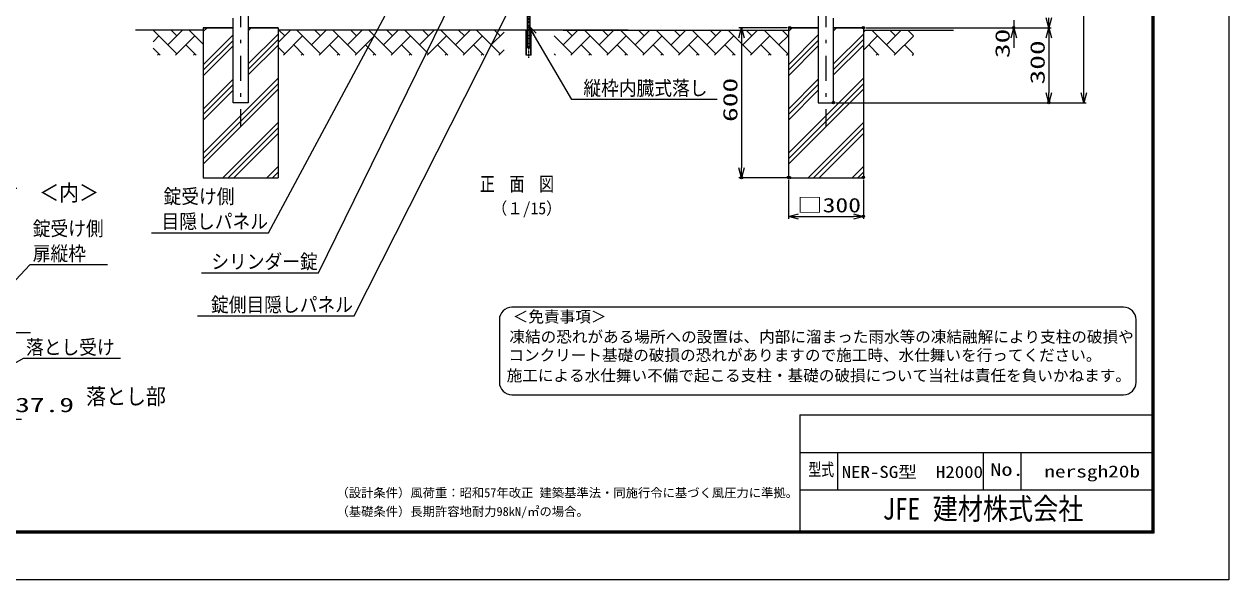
# Model space of a CAD drawing. Units: millimetres, scale not verified. Extents: x -4455 to 4455, y -3150 to 3150.
# Drawn here: x -362 to 4455, y -3150 to -927 of the extents above; entities that cross this region are included whole.
import ezdxf
from ezdxf.enums import TextEntityAlignment as Align

# ---------------------------------------------------------------- set-up
doc = ezdxf.new("R2010")
doc.units = ezdxf.units.MM
doc.header["$LTSCALE"] = 20
doc.header["$PDMODE"] = 32
doc.header["$PDSIZE"] = 10
for name, pattern in [('USER1', [10.7, 5, -2.5, 0.7, -2.5]), ('USER2', [0.375, 0.25, -0.125]), ('USER3', [2.7, 2, -0.7])]:
    doc.linetypes.add(name, pattern=pattern)
for name, color, linetype, lineweight in [('0-0_外形線', 7, 'Continuous', 25), ('0-1_寸法線', 4, 'Continuous', 25), ('0-2_0', 3, 'USER2', 25), ('0-5_軸線', 2, 'USER1', 25), ('0-6_扉縦枠', 7, 'Continuous', 25), ('0-9_ハッチング', 4, 'Continuous', 25), ('0-A_隠れ線', 2, 'USER3', 25), ('0-C_1', 7, 'Continuous', 25), ('1-3_NER', 30, 'Continuous', 25), ('1-4_D-TTL-TXT', 2, 'Continuous', 25)]:
    doc.layers.add(name, color=color, linetype=linetype, lineweight=lineweight)
doc.layers.add('0-3_DEFPOINTS', color=7, linetype='Continuous')
doc.styles.add('ＭＳ ゴシック', font='')
doc.styles.get('ＭＳ ゴシック').set_extended_font_data('MS Gothic')

# ---------------------------------------------------------------- blocks, each defined once
blk = doc.blocks.new('_Open30')
at = {"layer": '0-2_0', "color": 4, "linetype": 'Continuous'}
blk.add_line((0, 0), (-20, 0), dxfattribs=at)
blk.add_lwpolyline([(-20, 5.36), (0, 0), (-20, -5.36)], dxfattribs=at)
blk = doc.blocks.new('otosi')
at = {"layer": '0-0_外形線', "color": 4}
for p, q in [((-2167.7, -2001.9), (-740.9, -2001.9)), ((-1001, -2001.9), (-740.9, -2001.9)), ((-740.9, -2001.9), (-721.3, -1960.1)), ((-651.7, -2043.8), (-721.3, -1960.1)), ((-651.7, -2043.8), (-632.1, -2001.9)), ((-632.1, -2001.9), (-17.4, -2001.9)), ((-632.1, -2001.9), (2049.1, -2001.9)), ((-333.4, -11556.7), (3250.9, -11556.7))]:
    blk.add_line(p, q, dxfattribs=at)
at = {"layer": '0-0_外形線'}
for p, q in [((-1057.4, -2001.9), (-1057.4, -10196.7)), ((942.6, -10196.7), (942.6, -2001.9)), ((942.6, -5076.7), (942.6, -5716.7)), ((982.6, -5076.7), (942.6, -5076.7)), ((982.6, -5716.7), (942.6, -5716.7)), ((982.6, -5076.7), (982.6, -5716.7)), ((1148.6, -5165.7), (982.6, -5165.7)), ((1148.6, -5281.3), (982.6, -5281.3)), ((1148.6, -5512.1), (982.6, -5512.1)), ((1148.6, -5627.7), (982.6, -5627.7)), ((1148.6, -5165.7), (988.6, -5165.7)), ((1148.6, -5281.3), (988.6, -5281.3)), ((1148.6, -5512.1), (988.6, -5512.1)), ((1148.6, -5627.7), (988.6, -5627.7)), ((1148.6, -5165.7), (1148.6, -5627.7)), ((942.6, -6676.7), (942.6, -7316.7)), ((982.6, -6696.7), (942.6, -6696.7)), ((982.6, -6676.7), (982.6, -7316.7)), ((982.6, -7316.7), (942.6, -7316.7)), ((1148.6, -6765.7), (982.6, -6765.7)), ((1148.6, -6881.3), (982.6, -6881.3)), ((1148.6, -7112.1), (982.6, -7112.1)), ((1148.6, -7227.7), (982.6, -7227.7)), ((1148.6, -6765.7), (988.6, -6765.7)), ((1148.6, -6881.3), (988.6, -6881.3)), ((1148.6, -7112.1), (988.6, -7112.1)), ((1148.6, -7227.7), (988.6, -7227.7)), ((1148.6, -6765.7), (1148.6, -7227.7)), ((-1057.4, -10196.7), (942.6, -10196.7)), ((-813.4, -13876.7), (-813.4, -10196.7)), ((-333.4, -13876.7), (-333.4, -10196.7)), ((-973.4, -15556.7), (-973.4, -11556.7)), ((-925.4, -15556.7), (-925.4, -11556.7)), ((-221.4, -15556.7), (-221.4, -11556.7)), ((-173.4, -15556.7), (-173.4, -11556.7)), ((-813.4, -13876.7), (-333.4, -13876.7)), ((-733.4, -13956.7), (-813.4, -13876.7)), ((-733.4, -13956.7), (-413.4, -13956.7)), ((-413.4, -13956.7), (-333.4, -13876.7)), ((-173.4, -15556.7), (-973.4, -15556.7))]:
    blk.add_line(p, q, dxfattribs=at)
at = {"layer": '0-1_寸法線'}
for p, q in [((-1373.4, -5813.9), (-2173.4, -5813.9)), ((-57.4, -5813.9), (-573.4, -5813.9)), ((-573.4, -5852), (-573.4, -6013.9)), ((-57.4, -5852), (-57.4, -6013.9)), ((742.6, -5813.9), (1542.6, -5813.9)), ((-1057.4, -10396.7), (-1057.4, -18684.1)), ((942.6, -10396.7), (942.6, -18684.1)), ((-573.4, -16874.1), (-573.4, -18684.1)), ((-573.4, -16874.1), (-573.4, -18684.1)), ((-1857.4, -18484.1), (-2657.4, -18484.1)), ((-1373.4, -18484.1), (-2173.4, -18484.1)), ((-1057.4, -18484.1), (-573.4, -18484.1)), ((-573.4, -18484.1), (942.6, -18484.1)), ((226.6, -18484.1), (1026.6, -18484.1)), ((1742.6, -18484.1), (2542.6, -18484.1))]:
    blk.add_line(p, q, dxfattribs=at)
blk.add_lwpolyline([(-1057.4, -520), (942.6, -520), (942.6, 520), (-1057.4, 520)], close=True, dxfattribs=at)
for points in [[(9406.2, -6131.1), (3198.8, -6131.1), (970.1, -8535.7)], [(-9579.9, -7512.8), (-3372.4, -7512.8), (-837.7, -10879.4)], [(10442.2, -13625.9), (2659.9, -13625.9), (-180.7, -15247.9)]]:
    blk.add_lwpolyline(points, dxfattribs=at)
at = {"layer": '0-2_0', "color": 4, "linetype": 'Continuous'}
for p, q in [((-813.4, -11556.7), (-3550.4, -11556.7)), ((3.7, -11556.7), (-333.4, -11556.7))]:
    blk.add_line(p, q, dxfattribs=at)
at = {"layer": '0-3_DEFPOINTS', "color": 4}
for p in [(-1057.4, -2001.9), (-57.4, -2832.7), (942.6, -2001.9), (-934.5, -13038.4), (-238.9, -13265.1)]:
    blk.add_point(p, dxfattribs=at)
at = {"layer": '0-3_DEFPOINTS'}
for p in [(-573.4, -5652), (-57.4, -5652), (-573.4, -5813.9), (-1057.4, -10196.7), (942.6, -10196.7), (-573.4, -16674.1), (-573.4, -18484.1), (942.6, -18484.1)]:
    blk.add_point(p, dxfattribs=at)
at = {"layer": '0-5_軸線'}
for p, q in [((-57.4, -10959), (-57.4, 1460.8)), ((-2168.8, 0), (2168.8, 0)), ((-627.4, 0), (-840.4, 0)), ((-600.4, 0), (-546.4, 0)), ((-573.4, 924.7), (-573.4, 267)), ((-573.4, -27), (-573.4, 27)), ((-519.4, 0), (-306.4, 0)), ((-573.4, -857), (-573.4, -267)), ((-573.4, -16674.1), (-573.4, -2001.9))]:
    blk.add_line(p, q, dxfattribs=at)
blk.add_circle((-573.4, 0), 240, dxfattribs=at)
at = {"layer": '0-6_扉縦枠', "color": 4}
blk.add_line((-1057.4, -10196.7), (-813.4, -10196.7), dxfattribs=at)
at = {"layer": '0-1_寸法線', "xscale": 40, "yscale": 40}
for p in [(-573.4, -5813.9), (-1057.4, -18484.1), (-573.4, -18484.1)]:
    blk.add_blockref('_Open30', p, dxfattribs=at)
for p, rotation in [((-57.4, -5813.9), 180), ((942.6, -8564.8), 226.66562), ((-813.4, -10911.1), 307.40873), ((-215.6, -15267.6), 209.38363), ((-573.4, -18484.1), 180), ((942.6, -18484.1), 180)]:
    blk.add_blockref('_Open30', p, dxfattribs=dict(at, rotation=rotation))
at = {"layer": '0-0_外形線', "style": 'ＭＳ ゴシック', "width": 0.9}
for s, p in [('＜外＞', (-8008.8, -1455)), ('＜内＞', (3952.2, -1402.8)), ('落とし部', (7706.1, -17695.9))]:
    blk.add_text(s, height=1299, dxfattribs=at).set_placement(p, align=Align.BOTTOM_LEFT)
at = {"layer": '0-1_寸法線', "color": 2, "style": 'ＭＳ ゴシック', "width": 1.5}
for s, p in [('12.9', (-4585.7, -5835.9)), ('12.1', (-5428.8, -18706.1)), ('37.9', (2029.1, -18266.6))]:
    blk.add_text(s, height=1155, dxfattribs=at).set_placement(p, align=Align.BOTTOM_LEFT)
at = {"layer": '0-2_0', "color": 2, "style": 'ＭＳ ゴシック', "width": 0.9}
for s, p in [('錠受け側', (3438.8, -4153.1)), ('扉縦枠', (3438.8, -6153.1)), ('落とし棒', (-9052.4, -7534.9)), ('落とし受け', (2899.9, -13647.9))]:
    blk.add_text(s, height=1155, dxfattribs=at).set_placement(p, align=Align.BOTTOM_LEFT)
blk = doc.blocks.new('oto')
at = {"layer": '0-0_外形線'}
for p, q in [((-120, 0), (-120, -2040)), ((120, -2040), (120, 0)), ((-200, -2680), (-200, -680)), ((-176, -2680), (-176, -680)), ((176, -2680), (176, -680)), ((200, -2680), (200, -680)), ((200, -2680), (-200, -2680)), ((-80, -2080), (-120, -2040)), ((-120, -2040), (120, -2040)), ((-80, -2080), (80, -2080)), ((80, -2080), (120, -2040))]:
    blk.add_line(p, q, dxfattribs=at)
at = {"layer": '0-5_軸線'}
blk.add_line((0, -2878.3), (0, 3648.2), dxfattribs=at)
at = {"layer": '0-A_隠れ線'}
for p, q in [((-120, 3480), (-80, 3520)), ((-120, 3480), (-120, 0)), ((-120, 3480), (120, 3480)), ((80, 3520), (-80, 3520)), ((120, 0), (120, 3480))]:
    blk.add_line(p, q, dxfattribs=at)
at = {"layer": '1-3_NER'}
blk.add_lwpolyline([(15061.7, -6215.5), (4129.8, -6215.5), (3451.8, -6215.5), (20.2, -367.1)], dxfattribs=at)
at = {"layer": '1-3_NER', "xscale": 40, "yscale": 40, "rotation": 120.40212}
blk.add_blockref('_Open30', (0, -332.6), dxfattribs=at)
at = {"layer": '1-3_NER', "color": 2, "style": 'ＭＳ ゴシック', "width": 0.9}
blk.add_text('縦枠内臓式落し', height=1155, dxfattribs=at).set_placement((4369.8, -6237.6), align=Align.BOTTOM_LEFT)

msp = doc.modelspace()

# ---------------------------------------------------------------- linework, layer by layer
at = {"layer": '0-0_外形線'}
for p, q in [((533.51, -786.08), (533.51, -1241.08)), ((2813.01, -786.08), (2813.01, -1241.08)), ((473.01, -1241.08), (473.01, -903.44)), ((2873.51, -1241.08), (2873.51, -903.44)), ((353.26, -951.08), (83.26, -951.08)), ((353.26, -941.08), (353.26, -1541.08)), ((533.51, -941.08), (653.21, -941.08)), ((533.51, -941.08), (653.26, -941.08)), ((653.21, -941.08), (533.51, -941.08)), ((2053.26, -951.08), (653.21, -951.08)), ((653.26, -941.08), (653.26, -1541.08)), ((1793.26, -951.08), (2693.31, -951.08)), ((2693.26, -941.08), (2693.26, -1541.08)), ((2693.26, -941.08), (2813.01, -941.08)), ((2813.01, -941.08), (2693.31, -941.08)), ((2993.21, -941.08), (2873.51, -941.08)), ((2873.51, -941.08), (2993.26, -941.08)), ((2993.21, -951.08), (3353.26, -951.08)), ((2993.26, -941.08), (2993.26, -1541.08)), ((533.51, -1241.08), (473.01, -1241.08)), ((2813.01, -1241.08), (2873.51, -1241.08)), ((353.26, -1541.08), (653.26, -1541.08)), ((2693.26, -1541.08), (2993.26, -1541.08))]:
    msp.add_line(p, q, dxfattribs=at)
msp.add_lwpolyline([(353.26, -941.08), (473.01, -941.08), (353.26, -941.08)], dxfattribs=at)
at = {"layer": '0-1_寸法線'}
for p, q in [((3874.48, -1201.08), (3874.48, 1021.92)), ((2688.51, -941.08), (2495.94, -941.08)), ((3003.21, -941.08), (3744.48, -941.08)), ((3003.21, -941.08), (3744.48, -941.08)), ((2505.94, -981.08), (2505.94, -1501.08)), ((3734.48, -981.08), (3734.48, -1201.08)), ((2883.51, -1241.08), (3884.48, -1241.08)), ((2883.51, -1241.08), (3744.48, -1241.08)), ((2688.51, -1541.08), (2495.94, -1541.08)), ((2693.26, -1550.01), (2693.26, -1705.92)), ((2993.26, -1550.01), (2993.26, -1705.92)), ((2733.26, -1695.92), (2953.26, -1695.92))]:
    msp.add_line(p, q, dxfattribs=at)
for points in [[(346.38, -1921.63), (814.23, -1921.63), (1741.22, -31.7)], [(147.44, -1760.92), (615.3, -1760.92), (1501.65, -108.05)], [(331.55, -2094.03), (956.89, -2094.03), (1951.72, -127.47)]]:
    msp.add_lwpolyline(points, dxfattribs=at)
at = {"layer": '0-2_0', "color": 4, "linetype": 'Continuous'}
for p, q in [((3594.48, -911.08), (3594.48, -941.08)), ((3003.21, -941.08), (3604.48, -941.08)), ((3594.48, -981.08), (3594.48, -1021.08))]:
    msp.add_line(p, q, dxfattribs=at)
at = {"layer": '0-2_0', "color": 7, "linetype": 'Continuous'}
for p, q in [((2739.61, -2489.9), (4147.22, -2489.9)), ((2739.61, -2489.9), (2739.61, -2954.9)), ((2739.61, -2639.9), (4147.22, -2639.9)), ((2889.61, -2639.9), (2889.61, -2789.9)), ((3472.22, -2639.9), (3472.22, -2789.9)), ((3622.22, -2639.9), (3622.22, -2789.9)), ((2739.61, -2789.9), (4147.22, -2789.9))]:
    msp.add_line(p, q, dxfattribs=at)
at = {"layer": '0-2_0', "linetype": 'Continuous'}
msp.add_lwpolyline([(-4455.28, 3150.1), (4454.72, 3150.1), (4454.72, -3149.9), (-4455.28, -3149.9)], close=True, dxfattribs=at)
at = {"layer": '0-2_0', "color": 7, "linetype": 'Continuous'}
for points in [[(-4155.28, 2962.6), (4154.72, 2962.6), (4154.72, -2962.4), (-4155.28, -2962.4)], [(-4153.41, 2960.72), (4152.84, 2960.72), (4152.84, -2960.53), (-4153.41, -2960.53)], [(-4151.53, 2958.85), (4150.97, 2958.85), (4150.97, -2958.65), (-4151.53, -2958.65)], [(-4149.66, 2956.97), (4149.09, 2956.97), (4149.09, -2956.78), (-4149.66, -2956.78)], [(-4147.78, 2955.1), (4147.22, 2955.1), (4147.22, -2954.9), (-4147.78, -2954.9)]]:
    msp.add_lwpolyline(points, close=True, dxfattribs=at)
at = {"layer": '0-3_DEFPOINTS'}
for p in [(2698.51, -941.08), (2993.21, -941.08), (2993.21, -941.08), (3594.48, -941.08), (2873.51, -1241.08), (3734.48, -1241.08), (2505.94, -1541.08), (2693.26, -1540.01), (2698.51, -1541.08), (2993.26, -1540.01), (2993.26, -1695.92)]:
    msp.add_point(p, dxfattribs=at)
at = {"layer": '0-5_軸線'}
for p, q in [((503.26, 1086.48), (503.26, -1337.02)), ((2843.26, 1086.48), (2843.26, -1337.02))]:
    msp.add_line(p, q, dxfattribs=at)
at = {"layer": '0-9_ハッチング'}
for p, q in [((248.51, -1045.75), (153.84, -951.08)), ((212.59, -1009.83), (271.34, -951.08)), ((248.51, -973.91), (225.69, -951.08)), ((353.26, -1006.82), (297.53, -951.08)), ((353.26, -956.89), (369.07, -941.08)), ((533.51, -953.41), (545.84, -941.08)), ((653.26, -1000.21), (702.39, -951.08)), ((679.56, -973.91), (656.74, -951.08)), ((823.25, -1045.75), (728.58, -951.08)), ((787.33, -1009.83), (846.07, -951.08)), ((823.25, -973.91), (800.42, -951.08)), ((966.93, -1045.75), (872.26, -951.08)), ((931.01, -1009.83), (989.76, -951.08)), ((966.93, -973.91), (944.11, -951.08)), ((1110.62, -1045.75), (1015.95, -951.08)), ((1074.69, -1009.83), (1133.44, -951.08)), ((1110.62, -973.91), (1087.79, -951.08)), ((1254.3, -1045.75), (1159.63, -951.08)), ((1218.38, -1009.83), (1277.13, -951.08)), ((1254.3, -973.91), (1231.47, -951.08)), ((1397.98, -1045.75), (1303.32, -951.08)), ((1362.06, -1009.83), (1420.81, -951.08)), ((1397.98, -973.91), (1375.16, -951.08)), ((1541.67, -1045.75), (1447, -951.08)), ((1505.75, -1009.83), (1557.26, -958.31)), ((1541.67, -973.91), (1518.84, -951.08)), ((1793.12, -1009.83), (1851.86, -951.08)), ((1829.04, -973.91), (1806.21, -951.08)), ((1972.72, -1045.75), (1878.05, -951.08)), ((1936.8, -1009.83), (1995.55, -951.08)), ((1972.72, -973.91), (1949.9, -951.08)), ((2116.4, -1045.75), (2021.74, -951.08)), ((2080.48, -1009.83), (2139.23, -951.08)), ((2116.4, -973.91), (2093.58, -951.08)), ((2260.09, -1045.75), (2165.42, -951.08)), ((2224.17, -1009.83), (2282.91, -951.08)), ((2260.09, -973.91), (2237.26, -951.08)), ((2403.77, -1045.75), (2309.11, -951.08)), ((2367.85, -1009.83), (2426.6, -951.08)), ((2403.77, -973.91), (2380.95, -951.08)), ((2547.46, -1045.75), (2452.79, -951.08)), ((2511.54, -1009.83), (2570.28, -951.08)), ((2547.46, -973.91), (2524.63, -951.08)), ((2691.14, -1045.75), (2596.47, -951.08)), ((2691.14, -973.91), (2668.32, -951.08)), ((2693.26, -956.89), (2709.07, -941.08)), ((2873.51, -953.41), (2885.84, -941.08)), ((2993.26, -959.16), (3001.33, -951.08)), ((3122.19, -1045.75), (3027.53, -951.08)), ((3086.27, -1009.83), (3145.02, -951.08)), ((3122.19, -973.91), (3099.37, -951.08)), ((3193.26, -973.13), (3171.21, -951.08)), ((153.26, -997.32), (176.67, -973.91)), ((243.18, -1051.08), (320.35, -973.91)), ((325.69, -1051.08), (284.43, -1009.83)), ((353.26, -1089.47), (473.01, -969.72)), ((353.26, -1111.57), (473.01, -991.82)), ((533.51, -1086), (653.26, -966.25)), ((533.51, -1108.09), (653.26, -988.34)), ((533.51, -1130.19), (653.26, -1010.44)), ((674.23, -1051.08), (751.41, -973.91)), ((756.74, -1051.08), (715.48, -1009.83)), ((817.92, -1051.08), (895.09, -973.91)), ((900.42, -1051.08), (859.17, -1009.83)), ((961.6, -1051.08), (1038.77, -973.91)), ((1044.11, -1051.08), (1002.85, -1009.83)), ((1105.28, -1051.08), (1182.46, -973.91)), ((1187.79, -1051.08), (1146.54, -1009.83)), ((1248.97, -1051.08), (1326.14, -973.91)), ((1331.47, -1051.08), (1290.22, -1009.83)), ((1392.65, -1051.08), (1469.83, -973.91)), ((1475.16, -1051.08), (1433.91, -1009.83)), ((1829.04, -1045.75), (1757.26, -973.97)), ((1823.7, -1051.08), (1900.88, -973.91)), ((1906.21, -1051.08), (1864.96, -1009.83)), ((1967.39, -1051.08), (2044.56, -973.91)), ((2049.9, -1051.08), (2008.64, -1009.83)), ((2111.07, -1051.08), (2188.25, -973.91)), ((2193.58, -1051.08), (2152.33, -1009.83)), ((2254.76, -1051.08), (2331.93, -973.91)), ((2337.26, -1051.08), (2296.01, -1009.83)), ((2398.44, -1051.08), (2475.61, -973.91)), ((2480.95, -1051.08), (2439.69, -1009.83)), ((2542.12, -1051.08), (2619.3, -973.91)), ((2624.63, -1051.08), (2583.38, -1009.83)), ((2655.22, -1009.83), (2693.26, -971.79)), ((2693.26, -1089.47), (2813.01, -969.72)), ((2693.26, -1111.57), (2813.01, -991.82)), ((2873.51, -1086), (2993.26, -966.25)), ((2873.51, -1108.09), (2993.26, -988.34)), ((2873.51, -1130.19), (2993.26, -1010.44)), ((2993.26, -1031), (3050.35, -973.91)), ((3055.68, -1051.08), (3014.43, -1009.83)), ((3116.86, -1051.08), (3193.26, -974.68)), ((3193.26, -1044.98), (3158.11, -1009.83)), ((182, -1051.08), (153.26, -1022.34)), ((171.34, -1051.08), (176.67, -1045.75)), ((315.02, -1051.08), (320.35, -1045.75)), ((353.26, -1133.66), (473.01, -1013.91)), ((679.56, -1045.75), (653.26, -1019.45)), ((746.07, -1051.08), (751.41, -1045.75)), ((889.76, -1051.08), (895.09, -1045.75)), ((1033.44, -1051.08), (1038.77, -1045.75)), ((1177.13, -1051.08), (1182.46, -1045.75)), ((1320.81, -1051.08), (1326.14, -1045.75)), ((1464.49, -1051.08), (1469.83, -1045.75)), ((1536.34, -1051.08), (1557.26, -1030.16)), ((1762.53, -1051.08), (1757.26, -1045.82)), ((1895.55, -1051.08), (1900.88, -1045.75)), ((2039.23, -1051.08), (2044.56, -1045.75)), ((2182.91, -1051.08), (2188.25, -1045.75)), ((2326.6, -1051.08), (2331.93, -1045.75)), ((2470.28, -1051.08), (2475.61, -1045.75)), ((2613.97, -1051.08), (2619.3, -1045.75)), ((2685.81, -1051.08), (2693.26, -1043.63)), ((2693.26, -1133.66), (2813.01, -1013.91)), ((3045.02, -1051.08), (3050.35, -1045.75)), ((3188.7, -1051.08), (3193.26, -1046.52)), ((353.26, -1443.02), (653.26, -1143.02)), ((353.26, -1266.25), (473.01, -1146.5)), ((2693.26, -1443.02), (2993.26, -1143.02)), ((2693.26, -1266.25), (2813.01, -1146.5)), ((353.26, -1465.12), (653.26, -1165.12)), ((353.26, -1288.34), (473.01, -1168.59)), ((353.26, -1487.22), (653.26, -1187.22)), ((353.26, -1310.44), (473.01, -1190.69)), ((2693.26, -1465.12), (2993.26, -1165.12)), ((2693.26, -1288.34), (2813.01, -1168.59)), ((2693.26, -1487.22), (2993.26, -1187.22)), ((2693.26, -1310.44), (2813.01, -1190.69)), ((431.98, -1541.08), (653.26, -1319.8)), ((454.08, -1541.08), (653.26, -1341.9)), ((2771.98, -1541.08), (2993.26, -1319.8)), ((2794.08, -1541.08), (2993.26, -1341.9)), ((476.17, -1541.08), (653.26, -1363.99)), ((2816.17, -1541.08), (2993.26, -1363.99)), ((608.76, -1541.08), (653.26, -1496.58)), ((630.85, -1541.08), (653.26, -1518.67)), ((652.95, -1541.08), (653.26, -1540.77)), ((2948.76, -1541.08), (2993.26, -1496.58)), ((2970.85, -1541.08), (2993.26, -1518.67)), ((2992.95, -1541.08), (2993.26, -1540.77))]:
    msp.add_line(p, q, dxfattribs=at)
at = {"layer": '1-4_D-TTL-TXT'}
for p, q in [((4033.44, -2059.34), (1587.89, -2059.34)), ((1537.89, -2109.34), (1537.89, -2359.34)), ((4083.44, -2359.34), (4083.44, -2109.34)), ((1587.89, -2409.34), (4033.44, -2409.34))]:
    msp.add_line(p, q, dxfattribs=at)
for centre, start, end in [((1587.89, -2109.34), 90, 180), ((4033.44, -2109.34), 0, 90), ((1587.89, -2359.34), 180, 270), ((4033.44, -2359.34), 270, 0)]:
    msp.add_arc(centre, 50, start, end, dxfattribs=at)

# ---------------------------------------------------------------- block references
at = {"layer": '0-1_寸法線'}
for name, p, xscale, yscale in [('oto', (1655.26, -917.08), 0.05, 0.05), ('_Open30', (2993.26, -1695.92), 2, 2)]:
    msp.add_blockref(name, p, dxfattribs=dict(at, xscale=xscale, yscale=yscale))
at = {"layer": '0-1_寸法線', "xscale": 2, "yscale": 2}
for p, rotation in [((3734.48, -941.08), 270), ((2505.94, -941.08), 90), ((3734.48, -941.08), 90), ((3734.48, -1241.08), 270), ((3874.48, -1241.08), 270), ((2505.94, -1541.08), 270), ((2693.26, -1695.92), 180)]:
    msp.add_blockref('_Open30', p, dxfattribs=dict(at, rotation=rotation))
at = {"layer": '0-2_0', "xscale": 2, "yscale": 2, "rotation": 90}
msp.add_blockref('_Open30', (3594.48, -941.08), dxfattribs=at)
at = {"layer": '0-2_0', "xscale": 0.05, "yscale": 0.05}
msp.add_blockref('otosi', (-499.6, -1582.82), dxfattribs=at)

# ---------------------------------------------------------------- texts
at = {"layer": '0-1_寸法線', "color": 2, "style": 'ＭＳ ゴシック', "width": 1.5}
for s, p in [('300', (3735.58, -1168.23)), ('600', (2507.05, -1318.23))]:
    msp.add_text(s, height=57.77, rotation=90, dxfattribs=at).set_placement(p, align=Align.BOTTOM_LEFT)
at = {"layer": '0-1_寸法線', "color": 2, "style": 'ＭＳ ゴシック'}
for s, height, width, p in [('錠受け側', 57.77, 0.9, (195.3, -1662.02)), ('□300', 57.73, 1.3, (2728.12, -1697.02)), ('目隠しパネル', 57.77, 0.9, (187.3, -1762.02)), ('シリンダー錠', 57.77, 0.9, (386.23, -1922.73)), ('錠側目隠しパネル', 57.77, 0.9, (384.89, -2095.13))]:
    msp.add_text(s, height=height, dxfattribs=dict(at, width=width)).set_placement(p, align=Align.BOTTOM_LEFT)
at = {"layer": '0-2_0', "color": 2, "style": 'ＭＳ ゴシック', "width": 1.5}
msp.add_text('30', height=57.77, rotation=90, dxfattribs=at).set_placement((3595.58, -1062.9), align=Align.BOTTOM_LEFT)
at = {"layer": '0-2_0', "color": 7, "style": 'ＭＳ ゴシック'}
for s, width, p in [('型式', 0.75, (2773.04, -2748.79)), ('No.', 1.3, (3500.43, -2748.79))]:
    msp.add_text(s, height=50.51, dxfattribs=dict(at, width=width)).set_placement(p, align=Align.BOTTOM_LEFT)
at = {"layer": '0-C_1', "style": 'ＭＳ ゴシック'}
for s, height, width, p in [('正\u3000面\u3000図', 57.77, 0.75, (1460.65, -1612.18)), ('（１/15）', 48.09, 0.95, (1507.08, -1702.08)), ('NER-SG型\u3000H2000', 48.11, 1.15, (2906.53, -2756.59)), ('nersgh20b', 48.11, 1.3, (3716.66, -2754.63)), ('JFE 建材株式会社', 86.59, 0.85, (3070.18, -2934.53))]:
    msp.add_text(s, height=height, dxfattribs=dict(at, width=width)).set_placement(p, align=Align.BOTTOM_LEFT)
at = {"layer": '1-4_D-TTL-TXT', "color": 7, "style": 'ＭＳ ゴシック'}
for s, height, p in [('＜免責事項＞ \u3000\u3000', 45.75, (1591.59, -2133.52)), ('凍結の恐れがある場所への設置は、内部に溜まった雨水等の凍結融解により支柱の破損や', 45.75, (1578.07, -2214.02)), ('コンクリート基礎の破損の恐れがありますので施工時、水仕舞いを行ってください。', 45.75, (1573.96, -2287.44)), ('施工による水仕舞い不備で起こる支柱・基礎の破損について当社は責任を負いかねます。 ', 45.75, (1566.97, -2368.93)), ('（設計条件）風荷重：昭和57年改正 建築基準法・同施行令に基づく風圧力に準拠。', 36.08, (886.66, -2830.11)), ('（基礎条件）長期許容地耐力98kN/㎡の場合。', 36.08, (886.66, -2905.11))]:
    msp.add_text(s, height=height, dxfattribs=at).set_placement(p, align=Align.BOTTOM_LEFT)

doc.saveas('drawing.dxf')
